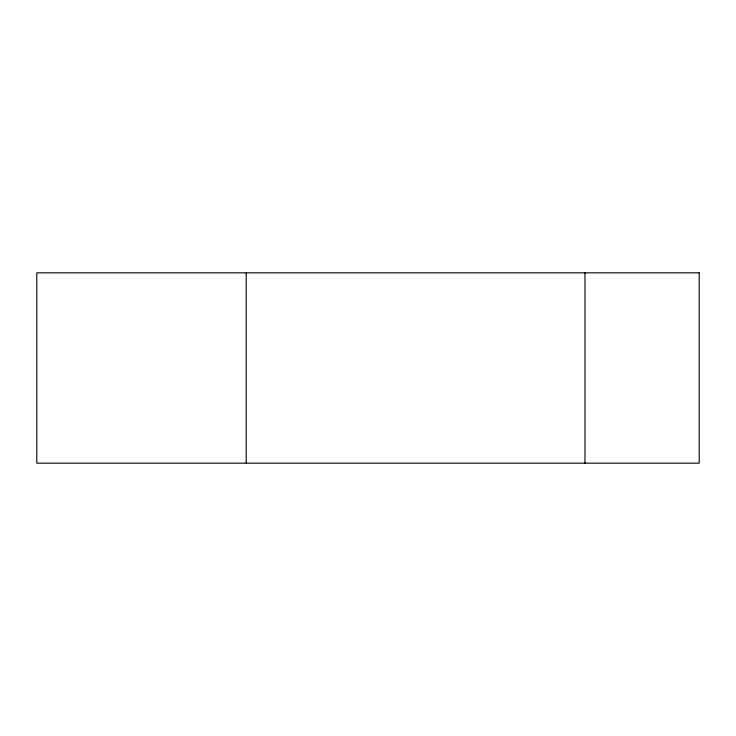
<?xml version="1.0" encoding="UTF-8"?>
<svg xmlns="http://www.w3.org/2000/svg" width="736" height="736" viewBox="0 0 736 736"><rect width="100%" height="100%" fill="white"/><g stroke="black" fill="none" stroke-linecap="round" stroke-linejoin="round"><path stroke-width="1.1" d="M584.991 272.826L584.991 463.174M246.183 272.826L246.183 463.174M699.2 272.826L36.8 272.826L36.8 463.174L699.2 463.174L699.2 272.826"/></g></svg>
